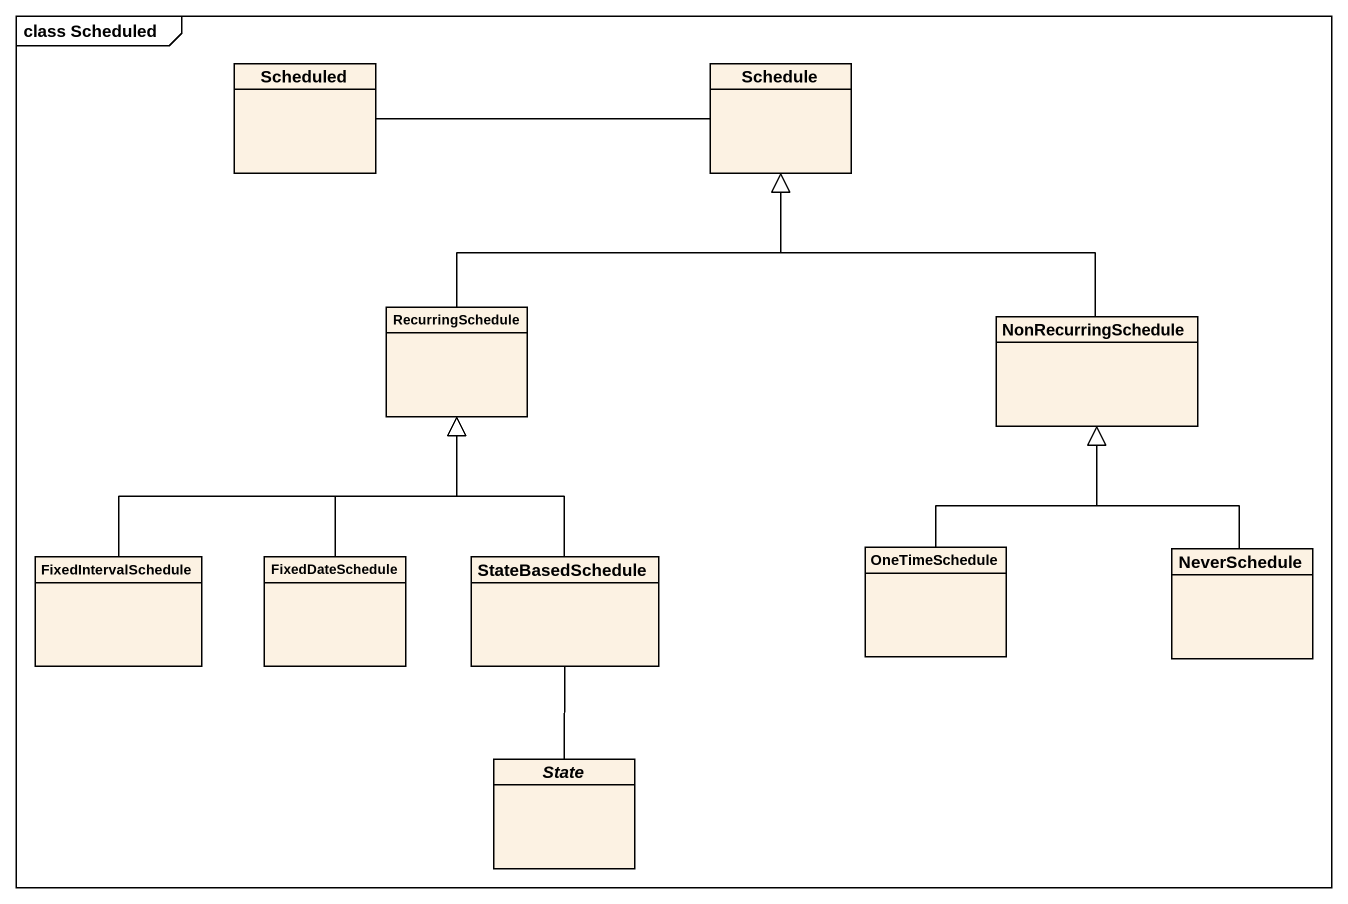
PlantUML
@startuml
mainframe class Scheduled
hide circle
hide empty members
class Scheduled
class Schedule
class RecurringSchedule
class NonRecurringSchedule
class OneTimeSchedule
class NeverSchedule
class FixedIntervalSchedule
class FixedDateSchedule
class StateBasedSchedule
abstract class "State" as State_
Scheduled -right- Schedule
RecurringSchedule -up-|> Schedule
NonRecurringSchedule -up-|> Schedule
OneTimeSchedule -up-|> NonRecurringSchedule
NeverSchedule -up-|> NonRecurringSchedule
FixedIntervalSchedule -up-|> RecurringSchedule
FixedDateSchedule -up-|> RecurringSchedule
StateBasedSchedule -up-|> RecurringSchedule
StateBasedSchedule -- State_
@enduml
